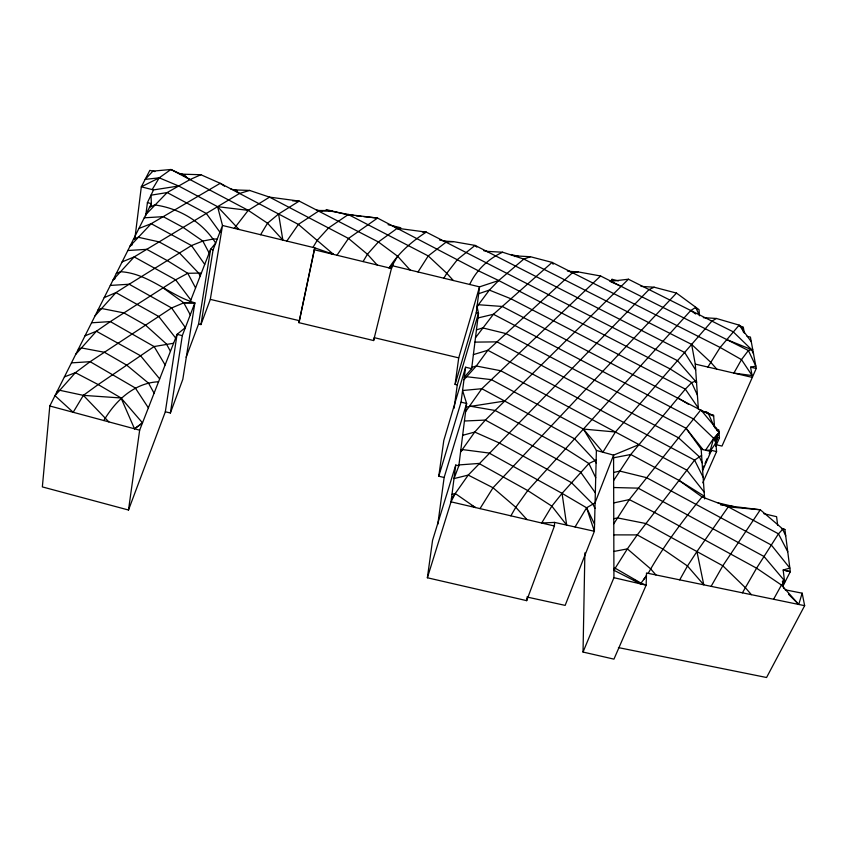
<?xml version="1.0" encoding="UTF-8"?>
<svg xmlns="http://www.w3.org/2000/svg" width="847" height="847" viewBox="0 0 847 847"><rect width="100%" height="100%" fill="white"/><g stroke="black" fill="none" stroke-linecap="round" stroke-linejoin="round"><path stroke-width="1.27" d="M611.989 281.892L612.01 279.309L618.405 280.865M618.437 647.606L766.567 677.505L804.65 605.679L646.515 572.996L646.145 585.171L613.948 659.135L583.032 652.052L584.885 552.858M704.175 492.075L686.896 470.18L500.757 370.753L476.289 366.02L471.811 367.365L471.652 368.657L464.304 377.233L466.199 376.671L491.387 379.647L583.414 429.069L596.394 450.456L594.382 531.27L565.15 605.383L526.908 597.008M596.087 462.96L594.954 460.599L574.605 438.81L481.837 388.709L462.578 390.52L466.623 403.49L458.841 465.797L455.739 465.077L432.552 540.375L427.375 577.77L526.686 600.65L554.425 525.998L554.584 522.408L541.667 523.012L551.842 506.135L562.059 493.356L588.887 463.531L596.161 460.006M526.686 600.65L526.834 598.215M180.358 173.836L170.925 169.495L152.926 171.115L145.165 179.384L159.215 177.828L178.685 186.001L217.584 206.679L222.507 225.482L314.83 247.864L333.602 254.439L298.377 224.402L220.241 183.312L200.898 174.736L190.003 179.575L167.166 192.555L150.999 195.191L151.369 203.64L49.804 405.988L42.35 486.909L128.5 510.021L165.334 411.79L177.065 334.353L185.377 327.609L171.613 307.969L129.168 284.232L110.322 285.428M134.821 238.918L141.322 186.827L149.824 170.374L154.937 171.592M454.13 408.222L457.253 384.951L455.093 384.411L476.268 312.649L479.54 286.858L498.682 280.526L523.806 259.066L530.466 256.736L552.117 262.401L720.141 347.461L741.485 359.615L752.094 375.56L733.873 373.103L741.485 359.615L748.388 350.489L752.708 349.451M145.726 215.752L147.41 202.666L153.529 189.919L178.685 186.001M455.739 465.077L451.028 501.837L427.375 577.77M151.031 206.255L151.369 203.64L147.41 202.666M437.814 524.198L444.135 477.496L438.778 476.226L461.054 402.156L465.606 367.217L471.652 368.657L478.513 313.21L477.03 306.614L489.365 290.087L498.682 280.526L670.242 368.996L691.681 382.611L697.409 395.094M455.093 384.411L458.725 357.879L479.54 286.858L392.119 265.683L389.122 267.896C398.386 253.041 411.684 241.564 426.242 232.11L677.505 360.653L696.53 382.442L695.525 381.912L695.895 381.034M128.5 510.021L139.649 430.181L177.065 334.353L182.306 335.613L194.874 302.877C168.955 295.148 148.479 273.327 120.496 271.696L116.293 273.528M438.778 476.226L443.796 440.472L465.606 367.217M165.334 411.79L170.385 412.987L182.306 335.613M186.128 357.275L198.569 324.03L210.617 249.262L215.689 243.078C202.454 222.02 179.278 208.203 154.683 204.932L149.495 207.367M200.951 324.581L213.084 249.844L222.507 225.482L210.321 299.372L200.951 324.581L198.569 324.03M392.119 265.683L391.526 268.478L314.279 249.749L298.959 322.675L373.612 340.547L392.119 265.683L397.645 256.249L378.387 241.967L299.213 201.099L269.537 197.129L249.621 190.437L234.312 189.897L239.532 193.455L249.621 190.437M298.959 322.675L314.83 247.864L314.279 249.749M373.612 340.547L374.226 337.657L458.725 357.879M716.234 439.773L718.997 432.595L713.682 438.312L709.246 453.812M478.174 305.629L478.439 304.729L502.271 306.466L703.306 411.462L713.661 416.036L710.358 414.321M457.253 384.951L478.513 313.21L476.268 312.649M444.135 477.496L466.623 403.49L461.054 402.156M788.536 594.213L798.732 604.451L802.162 593.186L785.116 589.798M461.975 450.572L462.282 449.556L489.111 453.05L562.059 493.356L586.59 507.787L594.562 524.187M611.132 281.797L612.01 279.309M170.385 412.987L182.825 379.297L194.874 302.877L183.778 302.813L171.613 307.969L90.131 361.69L75.394 372.68L54.981 395.676L73.181 412.288L83.355 395.358L98.178 384.57L154.112 346.55L173.593 343.247M458.841 465.797L454.013 478.587L468.232 475.093L649.024 289.568L654.191 287.228L676.499 293.083L699.019 309.653L699.516 315.751L695.726 307.397L690.76 310.51L527.734 490.572L515.781 507.268L510.879 515.823M615.43 432.002L583.414 429.069L602.895 452.224L615.43 432.002L711.893 321.119L716.414 318.472L739.166 325.132L741.453 326.614L743.602 332.416M190.183 301.744L210.617 249.262L213.084 249.844M594.922 503.118L613.577 455.125L639.03 444.601M614.869 568.993L615.197 568.21L640.925 583.107L646.145 585.171L613.927 577.686L613.577 455.125L596.394 450.456M583.032 652.052L613.927 577.686M702.396 469.439L703.973 465.839M705.032 463.436L707.139 458.619M702.512 470.773L710.951 451.525L710.834 450.202L715.853 443.045L713.682 438.312L693.534 418.99L493.42 314.279L477.92 317.964M715.302 443.69L717.398 438.905L717.282 437.38L719.442 437.899L715.757 446.274M702.777 482.822L716.573 451.589L715.471 438.439L718.997 432.595L715.334 437.391M747.096 336.365L750.41 337.085L756.255 368.445L722.004 446.073L715.577 444.601M472.139 505.68L475.432 507.544L455.263 493.515L451.028 501.837L554.425 525.998M782.808 585.415L784.618 581.878L783.179 570.01L789.849 568.093L771.321 545.034L646.557 477.666L619.782 471.07L613.63 472.478M783.094 585.775L790.304 571.672L784.894 529.513L782.501 528.782L760.31 509.778L720.67 504.897M773.586 599.253L781.463 585.033L782.914 583.837M742.417 592.815L756.583 568.189L778.467 533.822L782.924 529.047M679.707 579.856L687.478 565.997L696.933 551.556L728.261 506.855L731.289 506.008M701.591 455.39L694.593 460.133L637.251 534.912L627.373 548.888L613.906 570.253L640.501 583.858L646.43 575.748L643.582 579.644M648.188 573.345C663.487 546.156 682.407 521.085 702.036 496.924L704.471 496.31L679.04 480.418L630.771 454.5L613.588 457.793M707.88 367.037L720.141 347.461L739.166 325.132L751.278 341.743M711.12 586.346L722.819 565.775L760.31 509.778L728.261 506.855L702.036 496.924L679.04 480.418M469.704 284.476C476.247 270.204 488.433 258.769 502.599 252.215L523.806 259.066L691.628 344.411L710.622 362.188L716.774 369.112M443.881 278.218L446.782 273.285L457.613 259.351L475.082 245.408L684.63 352.458L695.683 370.044M363.067 261.585L367.429 254.238L378.387 241.967L397.317 228.256L426.242 232.11L422.346 231.919M152.195 189.58L159.215 177.828L170.925 169.495L248.235 210.352L267.525 223.206L282.866 240.114L278.589 214.005L299.213 201.099L292.617 200.845M312.967 247.419L317.191 240.357L328.509 227.991L348.318 214.524L377.561 218.071L477.877 270.532L498.682 280.526M103.853 420.546L105.282 418.174C116.95 399.255 135.351 382.791 158.558 381.764M260.59 234.714L267.525 223.206L278.589 214.005M575.06 526.972L586.59 507.787L595.092 502.843M234.312 228.351L248.235 210.352L269.537 197.129L348.498 238.452L367.429 254.238L377.19 265.005M784.163 581.773L784.534 581.158L782.49 581.381L783.697 588.411M790.262 571.672L783.179 570.01L790.304 571.672M480.016 508.613L493.028 487.756L676.499 293.083M418.005 271.951L428.233 255.932L446.295 241.988L453.336 241.607L475.082 245.408L476.787 247.102M613.779 523.838L629.3 499.592L700.85 409.863L718.912 431.568L716.678 430.403M613.652 480.493L630.771 454.5L685.339 389.144L691.681 382.611L696.425 380.832L696.53 382.442M713.682 438.312L705.54 450.223L710.834 450.202L716.573 451.589M336.958 255.254L348.498 238.452L377.561 218.071L363.723 216.631M286.805 241.077L298.377 224.402L318.8 210.945L331.939 210.977L329.345 211.432M465.606 411.631L481.837 388.709L600.587 275.984L748.388 350.489L755.82 366.084L750.569 367.196L752.432 377.423L695.271 364.104L691.628 344.411M451.387 498.999L468.232 475.093L493.028 487.756L515.781 507.268L526.94 519.571M460.567 451.97L474.744 432.065L485.384 420.08L628.41 279.224L733.206 331.812L751.628 349.631L753.523 353.781M463.987 379.7L476.289 366.02L487.819 350.266L572.498 272.723L578.078 271.887L600.587 275.984M640.501 583.858L640.925 583.107L641.899 584.176L633.99 579.74M475.485 337.72L493.42 314.279L552.117 262.401L553.144 264.275M75.732 354.332L96.389 331.23L110.343 321.595L175.647 279.828L187.759 273.295L201.353 273.052M95.065 315.804L115.954 292.607L129.168 284.232L191.475 245.566L202.814 241.056L213.529 238.981L217.245 239.066M145.928 214.471L167.166 192.555L206.319 213.465L219.913 232.173M389.122 267.896L393.072 264.91M57.194 391.261L59.756 390.298L83.355 395.358L121.047 397.974L134.514 428.804L142.497 422.875L121.047 397.974L98.178 384.57L75.394 372.68L64.404 376.894M134.514 428.804L142.455 422.992M115.107 278.61L113.138 279.806L134.175 256.916L239.532 193.455M132.206 244.836L130.057 246.106L151.2 223.693L220.241 183.312L224.497 186.149M717.282 437.38L715.471 438.439L717.398 438.905M159.215 177.828L141.322 186.827L153.529 189.919M133.434 239.373L138.135 237.234L159.12 241.893L179.49 253.009L198.643 273.094L200.199 276.016M104.213 297.604L115.954 292.607L158.717 316.482L175.636 337.995M97.956 310.055L101.64 308.509L123.927 312.903L145.546 325.153L166.435 343.967L170.438 351.304M122.127 261.892L134.175 256.916L175.647 279.828L190.84 300.039M85.018 335.836L96.389 331.23L140.56 355.761L159.67 378.895M78.305 349.197L81.439 347.948L104.414 352.267L126.732 365.163L148.564 383.193L154.09 393.199M138.908 228.478L151.2 223.693L191.475 245.566L204.72 264.391M478.671 293.708L489.365 290.087L510.953 298.79L685.339 389.144L698.299 408.032M477.221 305.142L478.439 304.729M476.448 329.907L482.716 327.905L506.019 333.602L686.091 428.296L702.999 449.609M473.388 354.607L487.819 350.266L694.593 460.133L703.137 477.253M466.178 407.047L504.696 401.055M462.653 435.305L474.744 432.065L499.074 442.865L571.418 482.599L592.911 504.113L594.954 508.327M460.821 449.937L462.282 449.556M452.002 494.288L455.263 493.515M514.478 256.503L516.966 255.974L530.466 256.736M613.715 502.927L629.3 499.592L654.487 512.435L756.583 568.189L781.463 585.033L798.732 604.451M613.757 518.703L617.569 517.919L645.965 523.552L722.819 565.775L745.296 587.617L751.395 594.668M613.853 551.45L627.373 548.888L650.676 568.909L655.906 574.944M613.906 568.453L615.197 568.21M609.925 281.384L628.41 279.224M458.947 464.929L478.936 463.447L527.734 490.572L551.842 506.135L566.675 525.098L562.059 493.356M91.561 322.792L110.343 321.595L154.112 346.55L165.123 364.941M71.444 362.876L90.131 361.69L135.308 387.979L148.363 407.852M127.844 250.511L146.764 249.336L167.261 260.59L187.759 273.295L195.572 287.895M144.255 217.806L163.238 216.663L183.153 227.42L202.814 241.056L209.156 253.02M464.442 421.012L485.384 420.08L580.576 472.065L595.335 492.838M474.934 342.124L497.009 341.86L678.489 437.783L699.336 456.766L702.11 462.769M163.09 287.864L183.778 302.813L194.323 302.75M318.853 210.511L327.45 210.522L353.93 215.477M613.81 534.88L637.251 534.912L662.841 549.047L687.478 565.997L703.783 584.832L696.933 551.556M613.673 487.523L638.172 488.147L764.026 556.49L784.481 580.714L782.49 581.381L784.618 581.878M190.003 179.575L181.639 174.154L200.898 174.736M444.559 241.151L453.336 241.607M486.199 251.315L502.599 252.215M568.655 271.315L578.078 271.887M703.317 317.657L716.414 318.472M640.999 286.381L654.191 287.228M356.174 215.858L361.203 216.377M248.235 210.352L217.584 206.679L239.034 229.495L237.266 228.552M469.609 406.084L495.135 410.477L565.605 448.741L588.887 463.531L595.716 477.729M750.569 367.196L756.255 368.445M554.584 522.408L594.382 531.27L586.59 507.787M739.41 326.127L743.264 327.037L744.428 333.358M718.087 502.885L735.048 506.898M763.867 513.695L776.593 516.691L777.673 525.394M781.442 528.697L784.894 529.513M702.015 411.144L707.954 412.574L714.074 426.475M210.321 299.372L299.52 320.727M686.091 428.296L701.157 449.175L710.951 451.525M510.985 254.513L518.502 256.345M179.755 173.688L184.847 174.937M326.18 209.569L350.213 215.434M388.074 224.667L400.811 227.779M567.395 270.998L572.487 272.247M230.945 189.072L237.34 190.628M316.323 209.897L322.156 211.316M439.508 239.923L447.788 241.946M483.764 250.712L488.899 251.972M49.804 405.988L139.649 430.181M726.726 339.573L751.628 349.631M397.317 228.256L399.604 229.188M611.047 281.882L621.169 286.36M399.308 229.177L392.817 225.831L398.132 229.061M348.318 214.524L428.233 255.932L446.782 273.285L453.325 280.516M708.007 413.092L706.207 412.15L708.06 413.749L713.576 415.104L714.624 427.629M234.312 189.897L237.573 191.602M181.639 174.154L186.118 176.515M330.108 252.597L333.602 254.439M728.261 506.855L778.467 533.822L787.752 551.768M603.011 452.086L603.667 452.436L603.106 451.853M677.981 397.952L688.759 404.453M690.76 310.51L695.673 314.004M715.292 428.233L718.912 431.568M83.355 395.358L108.84 421.891M397.645 256.249L410.149 270.055M695.726 307.397L696.859 309.123M183.778 302.813L190.279 314.851M782.501 528.782L785.709 535.833M802.162 593.186L804.65 605.679M719.442 437.899L718.775 429.916L716.615 429.418L716.52 428.106M695.271 364.104L698.362 408.974M701.157 449.175L704.651 498.925"/></g></svg>
